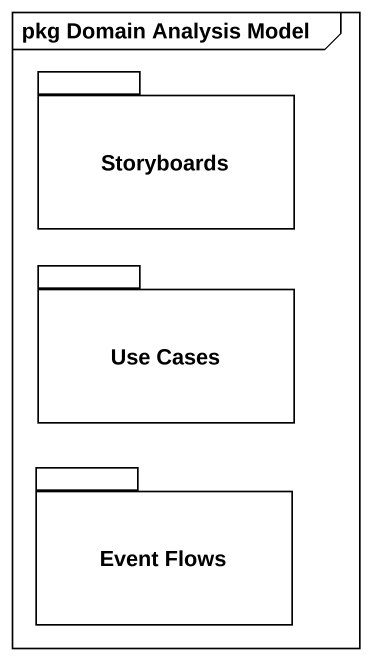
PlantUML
@startuml
mainframe pkg Domain Analysis Model
package Storyboards {
}
package "Use Cases" as Use_Cases {
}
package "Event Flows" as Event_Flows {
}
@enduml
